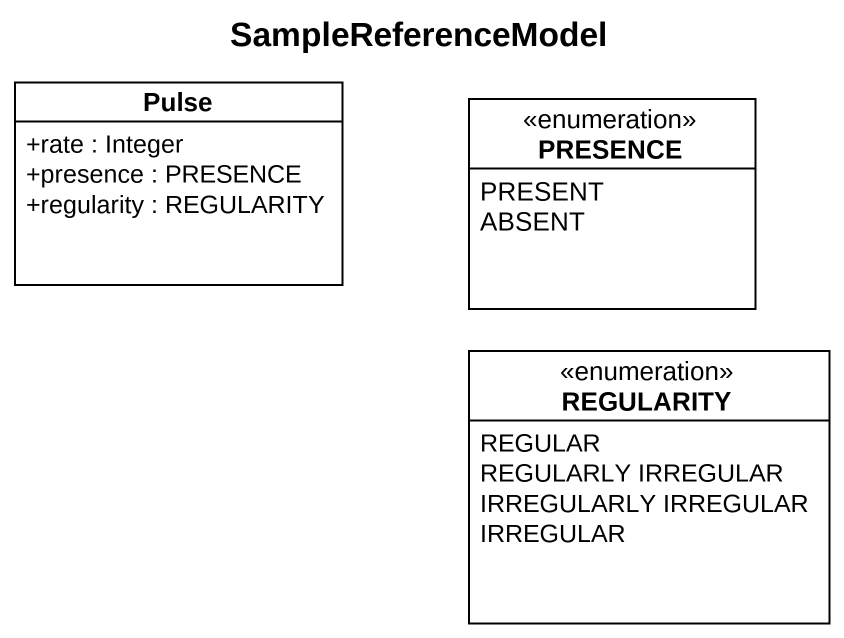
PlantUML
@startuml
title SampleReferenceModel
hide circle
hide empty members
skinparam classAttributeIconSize 0
class Pulse {
  +rate : Integer
  +presence : PRESENCE
  +regularity : REGULARITY
}
enum PRESENCE {
  PRESENT
  ABSENT
}
enum REGULARITY {
  REGULAR
  REGULARLY IRREGULAR
  IRREGULARLY IRREGULAR
  IRREGULAR
}
@enduml
